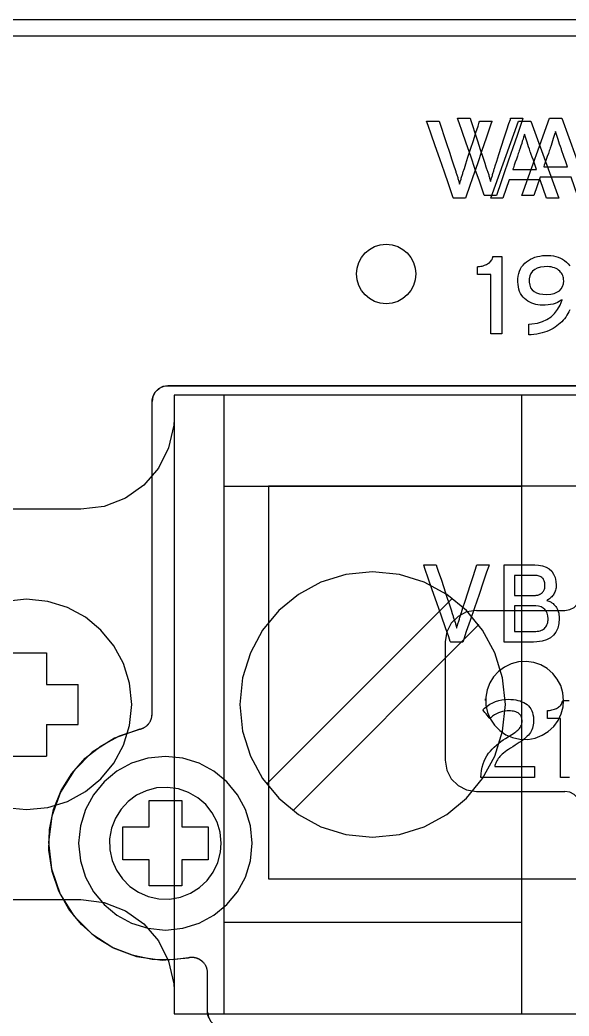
# Model space of a CAD drawing. Extents: x 1 to 47.7, y 0.2 to 33.4.
# Drawn here: x 35.679 to 36.371, y 10.856 to 12.112 of the extents above; entities that cross this region are included whole.
import ezdxf

# ---------------------------------------------------------------- set-up
doc = ezdxf.new("R2010")
doc.units = 0
doc.header["$MEASUREMENT"] = 0
for name, color, linetype in [('1_1__SCREW_TERMINAL_BLOCK_', 7, 'CONTINUOUS'), ('1_2__SCREW_TERMINAL_BLOCK_', 7, 'CONTINUOUS'), ('1_3__CONNECTORIZED_RELAY__', 7, 'CONTINUOUS'), ('1_4__CONNECTORIZED_RELAY__', 7, 'CONTINUOUS')]:
    doc.layers.add(name, color=color, linetype=linetype)

msp = doc.modelspace()

# ---------------------------------------------------------------- linework, layer by layer
at = {"layer": '1_1__SCREW_TERMINAL_BLOCK_'}
for points in [[(37.7326, 12.1115), (37.6807, 12.1115), (37.628, 12.1115), (37.5744, 12.1115), (37.5199, 12.1115), (37.4645, 12.1115), (37.4083, 12.1115), (37.3513, 12.1115), (37.2935, 12.1115), (37.2349, 12.1115), (37.1755, 12.1115), (37.1153, 12.1115), (37.0543, 12.1115), (36.9926, 12.1115), (36.867, 12.1115), (36.7386, 12.1115), (36.6074, 12.1115), (36.4735, 12.1115), (36.3372, 12.1115), (36.1984, 12.1115), (36.0572, 12.1115), (35.9139, 12.1115), (35.7684, 12.1115), (35.6209, 12.1115)], [(35.64, 12.0915), (35.7754, 12.0915), (35.9088, 12.0915), (36.04, 12.0915), (36.169, 12.0915), (36.2957, 12.0915), (36.42, 12.0915)], [(36.3821, 11.8903), (36.3739, 11.9134), (36.335, 11.9134), (36.3269, 11.8903), (36.3118, 11.8903), (36.3468, 11.9875), (36.3623, 11.9875), (36.3977, 11.8903), (36.3821, 11.8903)], [(36.4702, 11.6386), (36.3419, 11.6386), (36.2251, 11.6386), (36.1716, 11.6386), (36.1217, 11.6386), (36.0757, 11.6386), (36.0338, 11.6386), (35.9962, 11.6386), (35.9631, 11.6386), (35.9349, 11.6386), (35.9117, 11.6386), (35.8938, 11.6386), (35.8814, 11.6386), (35.8748, 11.6386), (35.8737, 11.6386), (35.8737, 11.6384), (35.8737, 11.6375), (35.8737, 11.6168), (35.8737, 11.6134), (35.8737, 11.6128), (35.8736, 11.6082), (35.8731, 11.6006), (35.8666, 11.5721), (35.8536, 11.5466), (35.8351, 11.5252), (35.812, 11.5088), (35.7853, 11.4983), (35.7557, 11.4946), (35.7557, 11.4946), (35.7535, 11.4946), (35.7474, 11.4946), (35.7262, 11.4946), (35.6688, 11.4946)], [(35.8737, 11.6386), (35.8737, 10.8586)], [(35.9363, 11.6386), (35.9363, 10.8586)], [(36.3113, 11.6386), (36.3113, 10.8586)], [(36.3113, 11.5235), (35.9363, 11.5235)], [(35.6608, 11.1187), (35.6875, 11.116), (35.7142, 11.1187), (35.7391, 11.1264), (35.7616, 11.1387), (35.7812, 11.1549), (35.7974, 11.1746), (35.8096, 11.1971), (35.8173, 11.2219), (35.82, 11.2486), (35.8173, 11.2753), (35.8096, 11.3001), (35.7974, 11.3227), (35.7812, 11.3423), (35.7616, 11.3585), (35.7391, 11.3708), (35.7142, 11.3786), (35.6875, 11.3813), (35.6608, 11.3786)], [(36.2243, 11.3826), (35.99, 11.1483)], [(36.2577, 11.3492), (36.0234, 11.1149)], [(35.6625, 11.3137), (35.7125, 11.3137)], [(35.7125, 11.3137), (35.7125, 11.2738)], [(35.7125, 11.2738), (35.7526, 11.2738)], [(35.7526, 11.2235), (35.7526, 11.2738)], [(35.7125, 11.2235), (35.7526, 11.2235)], [(35.7125, 11.2235), (35.7125, 11.1835)], [(35.6625, 11.1835), (35.7125, 11.1835)], [(35.6688, 11.0026), (35.7262, 11.0026), (35.7474, 11.0026), (35.7535, 11.0026), (35.7557, 11.0026), (35.7853, 10.9989), (35.812, 10.9884), (35.8351, 10.972), (35.8536, 10.9506), (35.8666, 10.9252), (35.8731, 10.8966), (35.8736, 10.889), (35.8737, 10.8844), (35.8737, 10.8838), (35.8737, 10.8804), (35.8737, 10.8597), (35.8737, 10.8588), (35.8737, 10.8586), (35.8748, 10.8586), (35.8814, 10.8586), (35.8938, 10.8586), (35.9117, 10.8586), (35.9349, 10.8586), (35.9631, 10.8586), (35.9962, 10.8586), (36.0338, 10.8586), (36.0757, 10.8586), (36.1217, 10.8586), (36.1716, 10.8586), (36.2251, 10.8586), (36.3419, 10.8586), (36.4702, 10.8586)], [(36.3113, 10.9737), (35.9363, 10.9737)]]:
    msp.add_lwpolyline(points, dxfattribs=at)
for points in [[(36.28, 11.8903), (36.2794, 11.8903), (36.2779, 11.8903), (36.2757, 11.8903), (36.2732, 11.8903), (36.2705, 11.8903), (36.268, 11.8903), (36.2661, 11.8903), (36.2648, 11.8903), (36.2644, 11.8908), (36.2623, 11.8968), (36.2584, 11.9082), (36.2532, 11.923), (36.2475, 11.9397), (36.2417, 11.9562), (36.2366, 11.9708), (36.2328, 11.9818), (36.2309, 11.9872), (36.2312, 11.9875), (36.2325, 11.9875), (36.2346, 11.9875), (36.2372, 11.9875), (36.2399, 11.9875), (36.2425, 11.9875), (36.2447, 11.9875), (36.2462, 11.9875), (36.2467, 11.9875), (36.2476, 11.9848), (36.2497, 11.9783), (36.2526, 11.9694), (36.256, 11.9589), (36.2595, 11.9483), (36.2627, 11.9385), (36.2653, 11.9308), (36.2667, 11.9262), (36.2671, 11.9251), (36.2675, 11.924), (36.2678, 11.9229), (36.2682, 11.9219), (36.2686, 11.9208), (36.2689, 11.9196), (36.2693, 11.9185), (36.2697, 11.9173), (36.2701, 11.9162), (36.2704, 11.915), (36.2708, 11.9138), (36.2711, 11.9127), (36.2713, 11.9117), (36.2716, 11.9108), (36.2718, 11.9099), (36.2721, 11.9091), (36.2723, 11.9083), (36.2724, 11.9079), (36.2726, 11.9086), (36.2728, 11.9094), (36.2731, 11.9102), (36.2733, 11.9111), (36.2736, 11.9121), (36.2739, 11.9131), (36.2743, 11.9142), (36.2747, 11.9154), (36.275, 11.9166), (36.2754, 11.9178), (36.2758, 11.919), (36.2761, 11.9201), (36.2764, 11.9213), (36.2768, 11.9224), (36.2771, 11.9235), (36.2774, 11.9245), (36.2777, 11.9256), (36.2784, 11.9276), (36.2803, 11.9334), (36.283, 11.942), (36.2863, 11.9522), (36.2898, 11.9629), (36.293, 11.9729), (36.2957, 11.9811), (36.2974, 11.9862), (36.2978, 11.9875), (36.2987, 11.9875), (36.3004, 11.9875), (36.3028, 11.9875), (36.3054, 11.9875), (36.3081, 11.9875), (36.3105, 11.9875), (36.3123, 11.9875), (36.3133, 11.9875), (36.3129, 11.986), (36.3102, 11.9783), (36.3059, 11.9658), (36.3006, 11.9503), (36.2948, 11.9335), (36.2893, 11.9173), (36.2845, 11.9035), (36.2812, 11.8939)], [(36.3617, 11.9488), (36.3606, 11.952), (36.3595, 11.955), (36.3586, 11.958), (36.3576, 11.9608), (36.3568, 11.9634), (36.356, 11.966), (36.3552, 11.9684), (36.3545, 11.9707), (36.3538, 11.9694), (36.3531, 11.967), (36.3524, 11.9645), (36.3516, 11.9619), (36.3507, 11.9591), (36.3497, 11.9562), (36.3487, 11.9531), (36.3477, 11.9499), (36.3471, 11.9483), (36.3464, 11.9464), (36.3454, 11.9433), (36.344, 11.9395), (36.3426, 11.9355), (36.3413, 11.9317), (36.3402, 11.9286), (36.3396, 11.9267), (36.3397, 11.9264), (36.3418, 11.9264), (36.3457, 11.9264), (36.3507, 11.9264), (36.3561, 11.9264), (36.3614, 11.9264), (36.3658, 11.9264), (36.3687, 11.9264), (36.3694, 11.9264), (36.369, 11.9277), (36.3681, 11.9303), (36.3668, 11.9339), (36.3654, 11.938), (36.364, 11.942), (36.3628, 11.9454), (36.362, 11.9478)], [(36.1784, 11.7913), (36.1776, 11.7837), (36.1754, 11.7767), (36.172, 11.7703), (36.1674, 11.7648), (36.1618, 11.7602), (36.1555, 11.7567), (36.1484, 11.7545), (36.1409, 11.7538), (36.1333, 11.7545), (36.1263, 11.7567), (36.1199, 11.7602), (36.1144, 11.7648), (36.1098, 11.7703), (36.1063, 11.7767), (36.1041, 11.7837), (36.1034, 11.7913), (36.1041, 11.7988), (36.1063, 11.8058), (36.1098, 11.8122), (36.1144, 11.8178), (36.1199, 11.8223), (36.1263, 11.8258), (36.1333, 11.828), (36.1409, 11.8287), (36.1484, 11.828), (36.1555, 11.8258), (36.1618, 11.8223), (36.1674, 11.8178), (36.172, 11.8122), (36.1754, 11.8058), (36.1776, 11.7988)], [(36.2911, 11.2486), (36.2877, 11.2823), (36.2779, 11.3137), (36.2625, 11.3422), (36.2421, 11.3669), (36.2173, 11.3874), (36.1889, 11.4029), (36.1575, 11.4126), (36.1238, 11.416), (36.0901, 11.4126), (36.0586, 11.4029), (36.0302, 11.3874), (36.0054, 11.3669), (35.985, 11.3422), (35.9696, 11.3137), (35.9598, 11.2823), (35.9564, 11.2486), (35.9598, 11.2149), (35.9696, 11.1835), (35.985, 11.1551), (36.0054, 11.1303), (36.0302, 11.1098), (36.0586, 11.0944), (36.0901, 11.0846), (36.1238, 11.0812), (36.1575, 11.0846), (36.1889, 11.0944), (36.2173, 11.1098), (36.2421, 11.1303), (36.2625, 11.1551), (36.2779, 11.1835), (36.2877, 11.2149)]]:
    msp.add_lwpolyline(points, close=True, dxfattribs=at)
at = {"layer": '1_2__SCREW_TERMINAL_BLOCK_'}
for points in [[(37.7326, 12.1115), (37.6807, 12.1115), (37.628, 12.1115), (37.5744, 12.1115), (37.5199, 12.1115), (37.4645, 12.1115), (37.4083, 12.1115), (37.3513, 12.1115), (37.2935, 12.1115), (37.2349, 12.1115), (37.1755, 12.1115), (37.1153, 12.1115), (37.0543, 12.1115), (36.9926, 12.1115), (36.867, 12.1115), (36.7386, 12.1115), (36.6074, 12.1115), (36.4735, 12.1115), (36.3372, 12.1115), (36.1984, 12.1115), (36.0572, 12.1115), (35.9139, 12.1115), (35.7684, 12.1115), (35.6209, 12.1115)], [(35.64, 12.0915), (35.7754, 12.0915), (35.9088, 12.0915), (36.04, 12.0915), (36.169, 12.0915), (36.2957, 12.0915), (36.42, 12.0915)], [(35.8657, 11.6504), (35.8594, 11.6494), (35.8539, 11.6465), (35.8496, 11.6422), (35.8468, 11.6367), (35.8457, 11.6304)], [(38.4993, 11.6504), (35.8657, 11.6504)], [(35.8457, 11.2368), (35.8457, 11.6304)], [(38.4425, 11.5236), (35.9925, 11.5236)], [(35.9925, 11.5236), (35.9925, 11.0286)], [(36.3661, 11.3672), (36.3724, 11.3682), (36.3778, 11.371), (36.382, 11.3753), (36.3848, 11.3807), (36.3858, 11.3869)], [(36.2547, 11.3672), (36.2423, 11.3652), (36.2315, 11.3596), (36.223, 11.3511), (36.2174, 11.3403), (36.2154, 11.3279)], [(36.2547, 11.3672), (36.3661, 11.3672)], [(36.2547, 11.3672), (36.2547, 11.3672)], [(36.2154, 11.3294), (36.2154, 11.3294)], [(36.2154, 11.3279), (36.2154, 11.1782)], [(36.2662, 11.2536), (36.2662, 11.2556)], [(35.8301, 11.2173), (35.831, 11.2176), (35.8318, 11.2178), (35.8326, 11.2181), (35.8333, 11.2184), (35.8341, 11.2187), (35.8349, 11.2191), (35.8356, 11.2194), (35.8364, 11.2198), (35.8371, 11.2203), (35.8377, 11.2208), (35.8384, 11.2213), (35.839, 11.2218), (35.8397, 11.2224), (35.8402, 11.223), (35.8408, 11.2237), (35.8413, 11.2243), (35.8419, 11.225), (35.8424, 11.2257), (35.8428, 11.2264), (35.8433, 11.2271), (35.8436, 11.2279), (35.844, 11.2286), (35.8443, 11.2294), (35.8446, 11.2302), (35.8448, 11.231), (35.845, 11.2318), (35.8452, 11.2326), (35.8454, 11.2334), (35.8455, 11.2343), (35.8456, 11.2351), (35.8457, 11.2359), (35.8457, 11.2368)], [(35.8301, 11.2173), (35.7981, 11.2061), (35.7703, 11.1885), (35.7474, 11.1655), (35.7302, 11.1382), (35.7192, 11.1077), (35.7152, 11.0751), (35.7188, 11.0413), (35.7298, 11.0096), (35.7471, 10.9821), (35.7696, 10.9594), (35.7963, 10.9421), (35.8262, 10.9309), (35.8584, 10.9264), (35.8918, 10.9293)], [(36.2154, 11.1782), (36.2174, 11.1658), (36.223, 11.155), (36.2315, 11.1465), (36.2423, 11.1409), (36.2547, 11.1389)], [(36.2547, 11.1389), (36.3661, 11.1389)], [(36.3858, 11.1192), (36.3848, 11.1254), (36.382, 11.1308), (36.3778, 11.1351), (36.3724, 11.1379), (36.3661, 11.1389)], [(35.9163, 11.0944), (35.9163, 11.0529), (35.8831, 11.0529), (35.8831, 11.0199), (35.8419, 11.0199), (35.8419, 11.0529), (35.8088, 11.0529), (35.8088, 11.0944), (35.8419, 11.0944), (35.8419, 11.1274), (35.8831, 11.1274), (35.8831, 11.0944), (35.9163, 11.0944)], [(35.9925, 11.0286), (38.4425, 11.0286)], [(35.9157, 10.9097), (35.9157, 10.9105), (35.9156, 10.9113), (35.9155, 10.9122), (35.9154, 10.913), (35.9152, 10.9138), (35.9151, 10.9145), (35.9149, 10.9153), (35.9147, 10.9161), (35.9144, 10.9169), (35.9141, 10.9176), (35.9138, 10.9183), (35.9135, 10.9191), (35.9131, 10.9198), (35.9126, 10.9205), (35.9122, 10.9211), (35.9117, 10.9218), (35.9112, 10.9224), (35.9106, 10.923), (35.9101, 10.9236), (35.9095, 10.9242), (35.9089, 10.9247), (35.9083, 10.9253), (35.9077, 10.9258), (35.907, 10.9262), (35.9063, 10.9267), (35.9057, 10.9271), (35.9049, 10.9275), (35.9042, 10.9278), (35.9035, 10.9281), (35.9027, 10.9284), (35.902, 10.9287), (35.9012, 10.9289), (35.9004, 10.9291), (35.8996, 10.9293), (35.8988, 10.9295), (35.898, 10.9296), (35.8972, 10.9296), (35.8964, 10.9297), (35.8956, 10.9297), (35.8948, 10.9297), (35.894, 10.9296), (35.8934, 10.9295), (35.8932, 10.9295), (35.893, 10.9295), (35.8928, 10.9295), (35.8926, 10.9294), (35.8924, 10.9294), (35.8922, 10.9294), (35.892, 10.9293), (35.8918, 10.9293)], [(35.9157, 10.8608), (35.9157, 10.9097)], [(35.9157, 10.8608), (35.9167, 10.8545), (35.9196, 10.849), (35.9239, 10.8447), (35.9294, 10.8419), (35.9357, 10.8409)]]:
    msp.add_lwpolyline(points, dxfattribs=at)
for points in [[(36.3646, 11.2536), (36.3636, 11.2633), (36.3609, 11.2724), (36.3566, 11.2806), (36.3508, 11.2878), (36.3438, 11.2938), (36.3358, 11.2984), (36.3269, 11.3015), (36.3173, 11.3028), (36.3076, 11.3022), (36.2984, 11.2998), (36.29, 11.2958), (36.2826, 11.2903), (36.2763, 11.2836), (36.2714, 11.2758), (36.268, 11.267), (36.2663, 11.2576), (36.2665, 11.2478), (36.2685, 11.2384), (36.2723, 11.2299), (36.2775, 11.2223), (36.284, 11.2157), (36.2916, 11.2105), (36.3002, 11.2068), (36.3095, 11.2048), (36.3193, 11.2046), (36.3287, 11.2063), (36.3375, 11.2097), (36.3453, 11.2146), (36.3521, 11.2209), (36.3575, 11.2283), (36.3616, 11.2367), (36.364, 11.2458), (36.3646, 11.2536), (36.3646, 11.2536), (36.3646, 11.2536), (36.3646, 11.2536), (36.3646, 11.2536), (36.3646, 11.2536), (36.3646, 11.2536), (36.3646, 11.2536)], [(35.9719, 11.0736), (35.9696, 11.0956), (35.9633, 11.1162), (35.9532, 11.1348), (35.9399, 11.151), (35.9237, 11.1644), (35.9051, 11.1745), (35.8846, 11.1809), (35.8625, 11.1831), (35.8405, 11.1809), (35.8199, 11.1745), (35.8014, 11.1644), (35.7852, 11.151), (35.7718, 11.1348), (35.7617, 11.1162), (35.7554, 11.0956), (35.7531, 11.0736), (35.7554, 11.0516), (35.7617, 11.0311), (35.7718, 11.0125), (35.7852, 10.9963), (35.8014, 10.9829), (35.8199, 10.9728), (35.8405, 10.9664), (35.8625, 10.9641), (35.8846, 10.9664), (35.9051, 10.9728), (35.9237, 10.9829), (35.9399, 10.9963), (35.9532, 11.0125), (35.9633, 11.0311), (35.9696, 11.0516)]]:
    msp.add_lwpolyline(points, close=True, dxfattribs=at)
at = {"layer": '1_3__CONNECTORIZED_RELAY__'}
for points in [[(37.7097, 12.1115), (37.6574, 12.1115), (37.6043, 12.1115), (37.5503, 12.1115), (37.4954, 12.1115), (37.4397, 12.1115), (37.3831, 12.1115), (37.3257, 12.1115), (37.2676, 12.1115), (37.2086, 12.1115), (37.1488, 12.1115), (37.0883, 12.1115), (37.027, 12.1115), (36.965, 12.1115), (36.8387, 12.1115), (36.7096, 12.1115), (36.5779, 12.1115), (36.4435, 12.1115), (36.3065, 12.1115), (36.1672, 12.1115), (36.0256, 12.1115), (35.8817, 12.1115), (35.7358, 12.1115), (35.5879, 12.1115)], [(35.6162, 12.0915), (35.7225, 12.0915), (35.8275, 12.0915), (35.9313, 12.0915), (36.0338, 12.0915), (36.135, 12.0915), (36.2348, 12.0915), (36.3331, 12.0915), (36.43, 12.0915)], [(36.343, 11.8869), (36.3349, 11.91), (36.296, 11.91), (36.2879, 11.8869), (36.2728, 11.8869), (36.3078, 11.9841), (36.3232, 11.9841), (36.3586, 11.8869), (36.343, 11.8869)], [(36.3725, 11.7459), (36.3713, 11.7436), (36.3701, 11.7414), (36.3687, 11.7392), (36.3672, 11.737), (36.3657, 11.7349), (36.364, 11.7329), (36.3623, 11.731), (36.3604, 11.7292), (36.3583, 11.7274), (36.3562, 11.7258), (36.3539, 11.7242), (36.3515, 11.7227), (36.349, 11.7213), (36.3463, 11.72), (36.3435, 11.7188), (36.3405, 11.7178), (36.3374, 11.7169), (36.3341, 11.7161), (36.3308, 11.7154), (36.3272, 11.7149), (36.3236, 11.7146), (36.3207, 11.7144), (36.3207, 11.7151), (36.3207, 11.7166), (36.3207, 11.7186), (36.3207, 11.7209), (36.3207, 11.7233), (36.3207, 11.7254), (36.3207, 11.727), (36.3207, 11.7279), (36.3247, 11.7283), (36.3316, 11.7294), (36.3379, 11.7313), (36.3436, 11.7339), (36.3487, 11.7373), (36.3532, 11.7415), (36.357, 11.7464), (36.3602, 11.7521), (36.3628, 11.7586), (36.3614, 11.7582), (36.3591, 11.7567), (36.3567, 11.7553), (36.354, 11.7542), (36.3512, 11.7533), (36.3481, 11.7527), (36.3449, 11.7522), (36.3415, 11.7519), (36.338, 11.7519), (36.335, 11.752), (36.3322, 11.7523), (36.3295, 11.7529), (36.3269, 11.7536), (36.3243, 11.7545), (36.3219, 11.7557), (36.3196, 11.757), (36.3174, 11.7585), (36.3153, 11.7602), (36.3134, 11.7622), (36.3117, 11.7643), (36.3103, 11.7666), (36.3091, 11.7692), (36.3082, 11.772), (36.3075, 11.7749), (36.3071, 11.7781), (36.3068, 11.7815), (36.3069, 11.7851), (36.3073, 11.7885), (36.308, 11.7918), (36.3089, 11.7948), (36.3101, 11.7976), (36.3116, 11.8001), (36.3134, 11.8025), (36.3155, 11.8047), (36.3178, 11.8066), (36.3202, 11.8084), (36.3228, 11.8099), (36.3256, 11.8112), (36.3284, 11.8124), (36.3315, 11.8133), (36.3347, 11.8139), (36.338, 11.8144), (36.3415, 11.8146), (36.345, 11.8147), (36.3484, 11.8144), (36.3517, 11.814), (36.3548, 11.8133), (36.3577, 11.8124), (36.3606, 11.8112), (36.3632, 11.8098), (36.3657, 11.8082), (36.3681, 11.8063), (36.3703, 11.8041), (36.3723, 11.8016)], [(36.372, 11.1564), (36.3697, 11.1564), (36.3672, 11.1564), (36.3648, 11.1564), (36.3628, 11.1564), (36.3614, 11.1564), (36.3608, 11.1564), (36.3608, 11.1592), (36.3608, 11.1668), (36.3608, 11.1777), (36.3608, 11.1903), (36.3608, 11.2034), (36.3608, 11.2153), (36.3608, 11.2247), (36.3608, 11.2301), (36.3606, 11.2309), (36.3594, 11.2309), (36.3573, 11.2309), (36.3547, 11.2309), (36.3517, 11.2309), (36.3489, 11.2309), (36.3465, 11.2309), (36.3448, 11.2309), (36.3441, 11.2309), (36.3441, 11.2313), (36.3441, 11.2323), (36.3441, 11.2338), (36.3441, 11.2355), (36.3441, 11.2372), (36.3441, 11.2388), (36.3441, 11.2401), (36.3441, 11.2408), (36.345, 11.241), (36.3467, 11.2412), (36.3483, 11.2414), (36.3499, 11.2418), (36.3514, 11.2422), (36.3529, 11.2426), (36.3542, 11.2431), (36.3556, 11.2437), (36.3569, 11.2444), (36.3581, 11.2451), (36.3591, 11.2459), (36.3601, 11.2468), (36.361, 11.2478), (36.3617, 11.2489), (36.3624, 11.2501), (36.3629, 11.2514), (36.3633, 11.2528), (36.3636, 11.2535), (36.3645, 11.2535), (36.3659, 11.2535), (36.3677, 11.2535), (36.3697, 11.2535), (36.3717, 11.2535)]]:
    msp.add_lwpolyline(points, dxfattribs=at)
for points in [[(36.241, 11.8869), (36.2404, 11.8869), (36.2389, 11.8869), (36.2367, 11.8869), (36.2341, 11.8869), (36.2315, 11.8869), (36.229, 11.8869), (36.227, 11.8869), (36.2258, 11.8869), (36.2254, 11.8874), (36.2233, 11.8934), (36.2194, 11.9048), (36.2142, 11.9197), (36.2084, 11.9363), (36.2027, 11.9528), (36.1976, 11.9674), (36.1938, 11.9784), (36.1919, 11.9838), (36.1921, 11.9841), (36.1935, 11.9841), (36.1956, 11.9841), (36.1981, 11.9841), (36.2009, 11.9841), (36.2035, 11.9841), (36.2057, 11.9841), (36.2072, 11.9841), (36.2077, 11.9841), (36.2086, 11.9814), (36.2107, 11.975), (36.2136, 11.966), (36.217, 11.9556), (36.2205, 11.9449), (36.2237, 11.9351), (36.2262, 11.9274), (36.2277, 11.9228), (36.2281, 11.9217), (36.2285, 11.9206), (36.2288, 11.9196), (36.2292, 11.9185), (36.2296, 11.9174), (36.2299, 11.9163), (36.2303, 11.9151), (36.2307, 11.914), (36.2311, 11.9128), (36.2314, 11.9116), (36.2317, 11.9104), (36.232, 11.9094), (36.2323, 11.9083), (36.2326, 11.9074), (36.2328, 11.9065), (36.233, 11.9057), (36.2332, 11.9049), (36.2334, 11.9045), (36.2336, 11.9052), (36.2338, 11.906), (36.234, 11.9068), (36.2343, 11.9077), (36.2346, 11.9087), (36.2349, 11.9097), (36.2353, 11.9108), (36.2356, 11.912), (36.236, 11.9132), (36.2364, 11.9144), (36.2367, 11.9156), (36.2371, 11.9168), (36.2374, 11.9179), (36.2377, 11.919), (36.2381, 11.9201), (36.2384, 11.9211), (36.2387, 11.9222), (36.2394, 11.9242), (36.2412, 11.93), (36.244, 11.9386), (36.2473, 11.9488), (36.2508, 11.9595), (36.254, 11.9695), (36.2567, 11.9777), (36.2583, 11.9828), (36.2588, 11.9841), (36.2597, 11.9841), (36.2614, 11.9841), (36.2638, 11.9841), (36.2664, 11.9841), (36.2691, 11.9841), (36.2715, 11.9841), (36.2733, 11.9841), (36.2743, 11.9841), (36.2738, 11.9826), (36.2712, 11.9749), (36.2669, 11.9625), (36.2616, 11.9469), (36.2558, 11.9301), (36.2503, 11.9139), (36.2455, 11.9001), (36.2422, 11.8905)], [(36.3226, 11.9454), (36.3216, 11.9486), (36.3205, 11.9516), (36.3195, 11.9546), (36.3186, 11.9574), (36.3177, 11.96), (36.3169, 11.9626), (36.3162, 11.965), (36.3154, 11.9673), (36.3148, 11.966), (36.3141, 11.9636), (36.3134, 11.9611), (36.3125, 11.9585), (36.3117, 11.9557), (36.3107, 11.9528), (36.3097, 11.9497), (36.3086, 11.9465), (36.3081, 11.9449), (36.3074, 11.943), (36.3063, 11.9399), (36.305, 11.9361), (36.3036, 11.9321), (36.3023, 11.9283), (36.3012, 11.9252), (36.3006, 11.9233), (36.3007, 11.923), (36.3028, 11.923), (36.3067, 11.923), (36.3116, 11.923), (36.3171, 11.923), (36.3223, 11.923), (36.3267, 11.923), (36.3296, 11.923), (36.3304, 11.923), (36.33, 11.9243), (36.329, 11.9269), (36.3278, 11.9305), (36.3264, 11.9346), (36.325, 11.9386), (36.3238, 11.942), (36.323, 11.9444)], [(36.2727, 11.7159), (36.2727, 11.7188), (36.2727, 11.7264), (36.2727, 11.7372), (36.2727, 11.7499), (36.2727, 11.763), (36.2727, 11.7749), (36.2727, 11.7843), (36.2727, 11.7897), (36.2726, 11.7905), (36.2713, 11.7905), (36.2692, 11.7905), (36.2666, 11.7905), (36.2636, 11.7905), (36.2608, 11.7905), (36.2584, 11.7905), (36.2567, 11.7905), (36.256, 11.7905), (36.256, 11.7908), (36.256, 11.7919), (36.256, 11.7933), (36.256, 11.795), (36.256, 11.7968), (36.256, 11.7984), (36.256, 11.7997), (36.256, 11.8004), (36.2569, 11.8006), (36.2586, 11.8008), (36.2602, 11.801), (36.2618, 11.8013), (36.2633, 11.8017), (36.2648, 11.8022), (36.2662, 11.8027), (36.2675, 11.8033), (36.2688, 11.804), (36.27, 11.8047), (36.271, 11.8055), (36.272, 11.8064), (36.2729, 11.8074), (36.2736, 11.8085), (36.2743, 11.8097), (36.2748, 11.811), (36.2752, 11.8124), (36.2755, 11.8131), (36.2764, 11.8131), (36.2778, 11.8131), (36.2796, 11.8131), (36.2816, 11.8131), (36.2836, 11.8131), (36.2852, 11.8131), (36.2864, 11.8131), (36.2868, 11.8131), (36.2868, 11.8094), (36.2868, 11.7995), (36.2868, 11.7853), (36.2868, 11.7688), (36.2868, 11.7518), (36.2868, 11.7362), (36.2868, 11.7239), (36.2868, 11.7169), (36.2867, 11.7159), (36.2857, 11.7159), (36.2839, 11.7159), (36.2816, 11.7159), (36.2791, 11.7159), (36.2767, 11.7159), (36.2747, 11.7159), (36.2733, 11.7159)], [(36.3647, 11.7827), (36.3646, 11.7845), (36.3644, 11.7862), (36.364, 11.7878), (36.3634, 11.7894), (36.3627, 11.7909), (36.3618, 11.7924), (36.3608, 11.7937), (36.3596, 11.795), (36.3582, 11.7962), (36.3567, 11.7973), (36.355, 11.7982), (36.3531, 11.799), (36.3511, 11.7996), (36.349, 11.8001), (36.3467, 11.8004), (36.3442, 11.8005), (36.34, 11.8004), (36.3354, 11.7998), (36.3314, 11.7986), (36.3281, 11.7969), (36.3254, 11.7947), (36.3233, 11.792), (36.322, 11.7888), (36.3212, 11.7851), (36.3211, 11.781), (36.3218, 11.7772), (36.323, 11.774), (36.3249, 11.7713), (36.3274, 11.7692), (36.3305, 11.7675), (36.3342, 11.7663), (36.3385, 11.7657), (36.3435, 11.7656), (36.3484, 11.7659), (36.3526, 11.7668), (36.3562, 11.7682), (36.3592, 11.7701), (36.3615, 11.7725), (36.3632, 11.7754), (36.3643, 11.7788)], [(36.2373, 11.3273), (36.2367, 11.3273), (36.2352, 11.3273), (36.233, 11.3273), (36.2305, 11.3273), (36.2278, 11.3273), (36.2254, 11.3273), (36.2234, 11.3273), (36.2222, 11.3273), (36.2217, 11.3278), (36.2197, 11.3338), (36.2157, 11.3452), (36.2105, 11.3601), (36.2048, 11.3767), (36.199, 11.3932), (36.1939, 11.4079), (36.1901, 11.4188), (36.1882, 11.4242), (36.1885, 11.4245), (36.1898, 11.4245), (36.1919, 11.4245), (36.1945, 11.4245), (36.1972, 11.4245), (36.1998, 11.4245), (36.202, 11.4245), (36.2035, 11.4245), (36.204, 11.4245), (36.2049, 11.4218), (36.207, 11.4154), (36.21, 11.4064), (36.2134, 11.396), (36.2169, 11.3853), (36.2201, 11.3755), (36.2226, 11.3678), (36.2241, 11.3633), (36.2245, 11.3621), (36.2248, 11.361), (36.2252, 11.36), (36.2255, 11.3589), (36.2259, 11.3578), (36.2263, 11.3567), (36.2266, 11.3555), (36.227, 11.3544), (36.2274, 11.3532), (36.2278, 11.352), (36.2281, 11.3509), (36.2284, 11.3498), (36.2287, 11.3488), (36.2289, 11.3478), (36.2292, 11.3469), (36.2294, 11.3461), (36.2296, 11.3453), (36.2298, 11.3449), (36.2299, 11.3456), (36.2301, 11.3464), (36.2304, 11.3472), (36.2306, 11.3482), (36.2309, 11.3491), (36.2312, 11.3502), (36.2316, 11.3513), (36.232, 11.3524), (36.2324, 11.3537), (36.2327, 11.3549), (36.2331, 11.356), (36.2334, 11.3572), (36.2337, 11.3583), (36.2341, 11.3594), (36.2344, 11.3605), (36.2347, 11.3616), (36.2351, 11.3626), (36.2357, 11.3646), (36.2376, 11.3704), (36.2404, 11.379), (36.2437, 11.3892), (36.2471, 11.3999), (36.2504, 11.4099), (36.253, 11.4181), (36.2547, 11.4233), (36.2551, 11.4245), (36.256, 11.4245), (36.2578, 11.4245), (36.2601, 11.4245), (36.2628, 11.4245), (36.2654, 11.4245), (36.2678, 11.4245), (36.2696, 11.4245), (36.2706, 11.4245), (36.2702, 11.423), (36.2675, 11.4154), (36.2633, 11.4029), (36.2579, 11.3873), (36.2522, 11.3706), (36.2466, 11.3544), (36.2419, 11.3406), (36.2386, 11.3309)], [(36.3591, 11.3571), (36.3585, 11.3506), (36.3572, 11.3448), (36.3549, 11.3399), (36.3518, 11.3358), (36.3479, 11.3325), (36.3431, 11.33), (36.3374, 11.3283), (36.3309, 11.3275), (36.3266, 11.3273), (36.324, 11.3273), (36.3195, 11.3273), (36.3136, 11.3273), (36.3071, 11.3273), (36.3007, 11.3273), (36.2952, 11.3273), (36.2912, 11.3273), (36.2895, 11.3273), (36.2895, 11.3303), (36.2895, 11.3395), (36.2895, 11.3531), (36.2895, 11.3693), (36.2895, 11.3863), (36.2895, 11.4021), (36.2895, 11.4149), (36.2895, 11.4228), (36.2896, 11.4245), (36.292, 11.4245), (36.2965, 11.4245), (36.3025, 11.4245), (36.3092, 11.4245), (36.3158, 11.4245), (36.3217, 11.4245), (36.326, 11.4245), (36.3281, 11.4245), (36.3327, 11.4243), (36.338, 11.4234), (36.3426, 11.4218), (36.3464, 11.4195), (36.3496, 11.4166), (36.352, 11.4129), (36.3538, 11.4086), (36.3548, 11.4036), (36.3552, 11.3989), (36.3551, 11.3973), (36.355, 11.3957), (36.3547, 11.3942), (36.3544, 11.3927), (36.3539, 11.3913), (36.3534, 11.39), (36.3528, 11.3888), (36.3521, 11.3876), (36.3513, 11.3865), (36.3505, 11.3854), (36.3496, 11.3844), (36.3486, 11.3835), (36.3476, 11.3826), (36.3466, 11.3818), (36.3455, 11.3811), (36.3443, 11.3804), (36.3433, 11.3798), (36.3447, 11.3794), (36.3461, 11.3789), (36.3474, 11.3783), (36.3487, 11.3775), (36.3499, 11.3767), (36.3512, 11.3757), (36.3524, 11.3746), (36.3536, 11.3735), (36.3547, 11.3721), (36.3557, 11.3707), (36.3566, 11.3691), (36.3573, 11.3675), (36.3579, 11.3657), (36.3584, 11.3637), (36.3587, 11.3617), (36.359, 11.3595)], [(36.3411, 11.3985), (36.341, 11.3997), (36.3409, 11.401), (36.3407, 11.4021), (36.3405, 11.4032), (36.3401, 11.4043), (36.3397, 11.4053), (36.3392, 11.4063), (36.3386, 11.4072), (36.3379, 11.408), (36.337, 11.4088), (36.336, 11.4094), (36.335, 11.4099), (36.3338, 11.4104), (36.3325, 11.4107), (36.3311, 11.411), (36.3296, 11.4112), (36.328, 11.4112), (36.3271, 11.4112), (36.3245, 11.4112), (36.3208, 11.4112), (36.3165, 11.4112), (36.3121, 11.4112), (36.308, 11.4112), (36.3048, 11.4112), (36.303, 11.4112), (36.3028, 11.411), (36.3028, 11.4092), (36.3028, 11.406), (36.3028, 11.4019), (36.3028, 11.3975), (36.3028, 11.3933), (36.3028, 11.3896), (36.3028, 11.387), (36.3028, 11.3861), (36.3037, 11.3861), (36.3063, 11.3861), (36.31, 11.3861), (36.3143, 11.3861), (36.3187, 11.3861), (36.3227, 11.3861), (36.3259, 11.3861), (36.3278, 11.3861), (36.3284, 11.3861), (36.3293, 11.3861), (36.33, 11.3862), (36.3308, 11.3863), (36.3315, 11.3864), (36.3322, 11.3865), (36.3329, 11.3867), (36.3335, 11.387), (36.3341, 11.3872), (36.3346, 11.3875), (36.3352, 11.3878), (36.3357, 11.3881), (36.3362, 11.3884), (36.3366, 11.3887), (36.3371, 11.389), (36.3375, 11.3894), (36.3379, 11.3898), (36.3385, 11.3904), (36.3391, 11.3913), (36.3396, 11.3922), (36.3401, 11.3931), (36.3404, 11.3941), (36.3407, 11.3951), (36.3409, 11.3962), (36.341, 11.3973)], [(36.345, 11.3567), (36.3447, 11.3603), (36.3439, 11.3635), (36.3427, 11.3662), (36.341, 11.3684), (36.3388, 11.3702), (36.3362, 11.3715), (36.3331, 11.3724), (36.3296, 11.3729), (36.3278, 11.3729), (36.3256, 11.3729), (36.3221, 11.3729), (36.3178, 11.3729), (36.3132, 11.3729), (36.3089, 11.3729), (36.3054, 11.3729), (36.3032, 11.3729), (36.3028, 11.3728), (36.3028, 11.3707), (36.3028, 11.3667), (36.3028, 11.3616), (36.3028, 11.3558), (36.3028, 11.3502), (36.3028, 11.3453), (36.3028, 11.3419), (36.3028, 11.3406), (36.3038, 11.3406), (36.3064, 11.3406), (36.3102, 11.3406), (36.3146, 11.3406), (36.319, 11.3406), (36.3231, 11.3406), (36.3262, 11.3406), (36.3278, 11.3406), (36.3294, 11.3407), (36.3314, 11.3408), (36.3333, 11.3411), (36.3351, 11.3415), (36.3367, 11.3421), (36.3381, 11.3427), (36.3394, 11.3435), (36.3405, 11.3445), (36.3415, 11.3455), (36.3423, 11.3466), (36.343, 11.3478), (36.3436, 11.3491), (36.3441, 11.3505), (36.3445, 11.3519), (36.3447, 11.3534), (36.3449, 11.355)], [(36.2601, 11.1564), (36.2605, 11.161), (36.2611, 11.1654), (36.262, 11.1696), (36.2631, 11.1736), (36.2645, 11.1773), (36.2661, 11.1807), (36.2679, 11.184), (36.2699, 11.187), (36.2722, 11.1897), (36.2746, 11.1923), (36.2772, 11.1948), (36.2798, 11.1972), (36.2826, 11.1995), (36.2854, 11.2018), (36.2883, 11.2039), (36.2914, 11.2059), (36.2945, 11.2079), (36.2973, 11.2095), (36.2993, 11.2107), (36.3012, 11.2119), (36.3029, 11.2131), (36.3044, 11.2143), (36.3058, 11.2154), (36.307, 11.2164), (36.3081, 11.2174), (36.309, 11.2184), (36.3097, 11.2194), (36.3103, 11.2204), (36.3108, 11.2214), (36.3113, 11.2224), (36.3117, 11.2234), (36.3119, 11.2245), (36.3121, 11.2255), (36.3123, 11.2266), (36.3123, 11.2277), (36.3123, 11.229), (36.3121, 11.2303), (36.3119, 11.2315), (36.3115, 11.2326), (36.3111, 11.2337), (36.3105, 11.2347), (36.3098, 11.2356), (36.309, 11.2364), (36.3081, 11.2372), (36.3071, 11.238), (36.3059, 11.2386), (36.3045, 11.2392), (36.3031, 11.2396), (36.3014, 11.24), (36.2997, 11.2403), (36.2978, 11.2405), (36.2957, 11.2406), (36.2933, 11.2406), (36.2905, 11.2403), (36.2877, 11.2398), (36.285, 11.2391), (36.2824, 11.2381), (36.2798, 11.2369), (36.2773, 11.2354), (36.2749, 11.2337), (36.2726, 11.2318), (36.2714, 11.231), (36.2708, 11.2318), (36.2697, 11.2331), (36.2683, 11.2349), (36.2668, 11.2367), (36.2653, 11.2386), (36.264, 11.2402), (36.263, 11.2414), (36.2626, 11.2419), (36.265, 11.2441), (36.2683, 11.2466), (36.2717, 11.2488), (36.2752, 11.2507), (36.2789, 11.2522), (36.2827, 11.2534), (36.2866, 11.2543), (36.2906, 11.2549), (36.2947, 11.2551), (36.298, 11.255), (36.3012, 11.2548), (36.3042, 11.2544), (36.307, 11.2538), (36.3096, 11.253), (36.3121, 11.2521), (36.3144, 11.251), (36.3165, 11.2498), (36.3185, 11.2484), (36.3203, 11.2467), (36.3218, 11.2449), (36.3232, 11.2429), (36.3243, 11.2407), (36.3252, 11.2384), (36.3259, 11.2358), (36.3264, 11.2331), (36.3266, 11.2302), (36.3267, 11.2275), (36.3266, 11.2251), (36.3263, 11.2228), (36.3258, 11.2207), (36.3253, 11.2186), (36.3246, 11.2167), (36.3237, 11.2149), (36.3227, 11.2132), (36.3216, 11.2116), (36.3203, 11.21), (36.3188, 11.2085), (36.3171, 11.2069), (36.3152, 11.2054), (36.3132, 11.2038), (36.311, 11.2021), (36.3086, 11.2005), (36.3061, 11.1989), (36.3034, 11.1972), (36.3005, 11.1954), (36.2977, 11.1937), (36.2952, 11.192), (36.2929, 11.1904), (36.2908, 11.1888), (36.2889, 11.1873), (36.2872, 11.1858), (36.2856, 11.1844), (36.2843, 11.1831), (36.2832, 11.1817), (36.2821, 11.1803), (36.2812, 11.1789), (36.2803, 11.1774), (36.2796, 11.176), (36.279, 11.1745), (36.2784, 11.173), (36.278, 11.1715), (36.278, 11.1705), (36.2809, 11.1705), (36.2865, 11.1705), (36.2939, 11.1705), (36.3022, 11.1705), (36.3106, 11.1705), (36.3182, 11.1705), (36.324, 11.1705), (36.3273, 11.1705), (36.3277, 11.1703), (36.3277, 11.1693), (36.3277, 11.1676), (36.3277, 11.1654), (36.3277, 11.163), (36.3277, 11.1607), (36.3277, 11.1586), (36.3277, 11.1571), (36.3277, 11.1564), (36.3262, 11.1564), (36.3205, 11.1564), (36.3116, 11.1564), (36.3009, 11.1564), (36.2894, 11.1564), (36.2784, 11.1564), (36.269, 11.1564), (36.2625, 11.1564)]]:
    msp.add_lwpolyline(points, close=True, dxfattribs=at)
at = {"layer": '1_4__CONNECTORIZED_RELAY__'}
for points in [[(37.6836, 12.1115), (37.6295, 12.1115), (37.5744, 12.1115), (37.5184, 12.1115), (37.4614, 12.1115), (37.4036, 12.1115), (37.345, 12.1115), (37.2854, 12.1115), (37.225, 12.1115), (37.1638, 12.1115), (37.1018, 12.1115), (37.039, 12.1115), (36.9754, 12.1115), (36.911, 12.1115), (36.8458, 12.1115), (36.7133, 12.1115), (36.5779, 12.1115), (36.4397, 12.1115), (36.2989, 12.1115), (36.1555, 12.1115), (36.0097, 12.1115), (35.8616, 12.1115), (35.7113, 12.1115), (35.5589, 12.1115)], [(35.6201, 12.0915), (35.7601, 12.0915), (35.8981, 12.0915), (36.0338, 12.0915), (36.1672, 12.0915), (36.2982, 12.0915), (36.4266, 12.0915)], [(35.9171, 10.8536), (35.9161, 10.857), (35.9157, 10.8606), (35.9157, 10.8624), (35.9157, 10.8668), (35.9157, 10.8734), (35.9157, 10.8812), (35.9157, 10.8894), (35.9157, 10.8972), (35.9157, 10.9037), (35.9157, 10.9082), (35.9157, 10.9098), (35.9157, 10.9105), (35.9156, 10.9113), (35.9155, 10.912), (35.9154, 10.9128), (35.9153, 10.9136), (35.9151, 10.9143), (35.915, 10.915), (35.9148, 10.9158), (35.9146, 10.9165), (35.9143, 10.9172), (35.914, 10.9179), (35.9137, 10.9186), (35.9134, 10.9192), (35.913, 10.9199), (35.9126, 10.9205), (35.9121, 10.9212), (35.9117, 10.9218), (35.9112, 10.9224), (35.9107, 10.923), (35.9102, 10.9235), (35.9097, 10.9241), (35.9091, 10.9246), (35.9085, 10.9251), (35.9079, 10.9255), (35.9073, 10.926), (35.9067, 10.9264), (35.9061, 10.9268), (35.9054, 10.9272), (35.9048, 10.9276), (35.9041, 10.9279), (35.9034, 10.9282), (35.9027, 10.9285), (35.902, 10.9287), (35.9012, 10.9289), (35.9005, 10.9291), (35.8998, 10.9293), (35.899, 10.9294), (35.8983, 10.9295), (35.8975, 10.9296), (35.8967, 10.9297), (35.896, 10.9297), (35.8952, 10.9297), (35.8945, 10.9297), (35.8937, 10.9296), (35.8933, 10.9295), (35.8931, 10.9295), (35.893, 10.9295), (35.8928, 10.9295), (35.8926, 10.9294), (35.8924, 10.9294), (35.8922, 10.9294), (35.892, 10.9293), (35.8918, 10.9293), (35.8716, 10.9266), (35.8456, 10.9273), (35.8207, 10.9324), (35.7972, 10.9416), (35.7758, 10.9546), (35.7568, 10.9711), (35.7407, 10.9907), (35.7282, 11.0132), (35.7196, 11.0382), (35.7155, 11.0648), (35.7162, 11.0911), (35.7215, 11.1163), (35.731, 11.14), (35.7444, 11.1616), (35.7613, 11.1807), (35.7815, 11.1966), (35.8045, 11.209), (35.8301, 11.2173), (35.8309, 11.2175), (35.8316, 11.2178), (35.8323, 11.218), (35.833, 11.2183), (35.8337, 11.2186), (35.8344, 11.2189), (35.8351, 11.2192), (35.8358, 11.2195), (35.8364, 11.2199), (35.8371, 11.2203), (35.8377, 11.2207), (35.8383, 11.2212), (35.8389, 11.2217), (35.8394, 11.2222), (35.84, 11.2227), (35.8405, 11.2233), (35.841, 11.2239), (35.8415, 11.2245), (35.8419, 11.2251), (35.8424, 11.2257), (35.8428, 11.2263), (35.8432, 11.227), (35.8435, 11.2276), (35.8439, 11.2283), (35.8442, 11.229), (35.8444, 11.2297), (35.8447, 11.2304), (35.8449, 11.2312), (35.8451, 11.2319), (35.8452, 11.2326), (35.8453, 11.2334), (35.8455, 11.2341), (35.8455, 11.2349), (35.8456, 11.2356), (35.8457, 11.2364), (35.8457, 11.24), (35.8457, 11.2656), (35.8457, 11.3112), (35.8457, 11.3701), (35.8457, 11.4356), (35.8457, 11.5008), (35.8457, 11.5591), (35.8457, 11.6038), (35.8457, 11.628), (35.8459, 11.6326), (35.8466, 11.6361), (35.8478, 11.6394), (35.8497, 11.6423), (35.8519, 11.6449), (35.8546, 11.6471), (35.8577, 11.6487), (35.861, 11.6498), (35.8646, 11.6504), (35.913, 11.6504), (36.1198, 11.6504), (36.45, 11.6504)], [(38.4425, 11.5236), (35.9925, 11.5236)], [(35.9925, 11.5236), (35.9925, 11.0286)], [(36.3661, 11.3672), (36.3724, 11.3682), (36.3778, 11.371), (36.382, 11.3753), (36.3848, 11.3807), (36.3858, 11.3869)], [(36.2547, 11.3672), (36.2423, 11.3652), (36.2315, 11.3596), (36.223, 11.3511), (36.2174, 11.3403), (36.2154, 11.3279)], [(36.2547, 11.3672), (36.3661, 11.3672)], [(36.2547, 11.3672), (36.2547, 11.3672)], [(36.2154, 11.3294), (36.2154, 11.3294)], [(36.2154, 11.3279), (36.2154, 11.1782)], [(36.2662, 11.2536), (36.2662, 11.2556)], [(36.2154, 11.1782), (36.2174, 11.1658), (36.223, 11.155), (36.2315, 11.1465), (36.2423, 11.1409), (36.2547, 11.1389)], [(36.2547, 11.1389), (36.3661, 11.1389)], [(36.3858, 11.1192), (36.3848, 11.1254), (36.382, 11.1308), (36.3778, 11.1351), (36.3724, 11.1379), (36.3661, 11.1389)], [(35.9925, 11.0286), (38.4425, 11.0286)]]:
    msp.add_lwpolyline(points, dxfattribs=at)
for points in [[(36.3646, 11.2536), (36.3636, 11.2633), (36.3609, 11.2724), (36.3566, 11.2806), (36.3508, 11.2878), (36.3438, 11.2938), (36.3358, 11.2984), (36.3269, 11.3015), (36.3173, 11.3028), (36.3076, 11.3022), (36.2984, 11.2998), (36.29, 11.2958), (36.2826, 11.2903), (36.2763, 11.2836), (36.2714, 11.2758), (36.268, 11.267), (36.2663, 11.2576), (36.2665, 11.2478), (36.2685, 11.2384), (36.2723, 11.2299), (36.2775, 11.2223), (36.284, 11.2157), (36.2916, 11.2105), (36.3002, 11.2068), (36.3095, 11.2048), (36.3193, 11.2046), (36.3287, 11.2063), (36.3375, 11.2097), (36.3453, 11.2146), (36.3521, 11.2209), (36.3575, 11.2283), (36.3616, 11.2367), (36.364, 11.2458), (36.3646, 11.2536), (36.3646, 11.2536), (36.3646, 11.2536), (36.3646, 11.2536), (36.3646, 11.2536), (36.3646, 11.2536), (36.3646, 11.2536), (36.3646, 11.2536)], [(35.933, 11.0736), (35.9316, 11.0875), (35.9277, 11.1004), (35.9215, 11.1122), (35.9133, 11.1225), (35.9033, 11.1311), (35.8918, 11.1378), (35.879, 11.1422), (35.8653, 11.1441), (35.8513, 11.1433), (35.8382, 11.1398), (35.8262, 11.1341), (35.8155, 11.1262), (35.8066, 11.1165), (35.7995, 11.1053), (35.7946, 11.0928), (35.7922, 11.0793), (35.7925, 11.0652), (35.7954, 11.0519), (35.8008, 11.0396), (35.8082, 11.0286), (35.8175, 11.0193), (35.8285, 11.0119), (35.8407, 11.0066), (35.8541, 11.0036), (35.8681, 11.0033), (35.8817, 11.0058), (35.8942, 11.0106), (35.9054, 11.0177), (35.9151, 11.0266), (35.9229, 11.0373), (35.9287, 11.0493), (35.9321, 11.0625), (35.933, 11.0736), (35.933, 11.0736), (35.933, 11.0736), (35.933, 11.0736), (35.933, 11.0736), (35.933, 11.0736), (35.933, 11.0736), (35.933, 11.0736)]]:
    msp.add_lwpolyline(points, close=True, dxfattribs=at)

doc.saveas('drawing.dxf')
